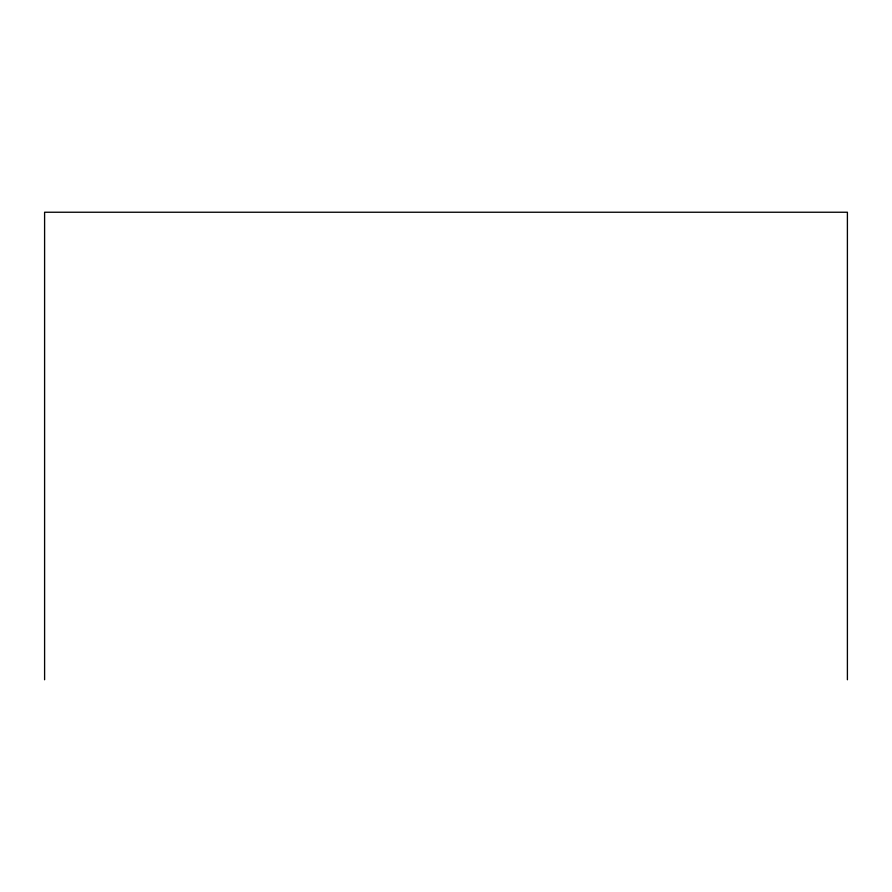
<?xml version="1.0" encoding="UTF-8"?>
<svg xmlns="http://www.w3.org/2000/svg" width="892" height="892" viewBox="0 0 892 892"><rect width="100%" height="100%" fill="white"/><g stroke="black" fill="none" stroke-linecap="round" stroke-linejoin="round"><path stroke-width="1.34" d="M847.4 679.76L847.4 212.24L44.6 212.24L44.6 679.76"/></g></svg>
